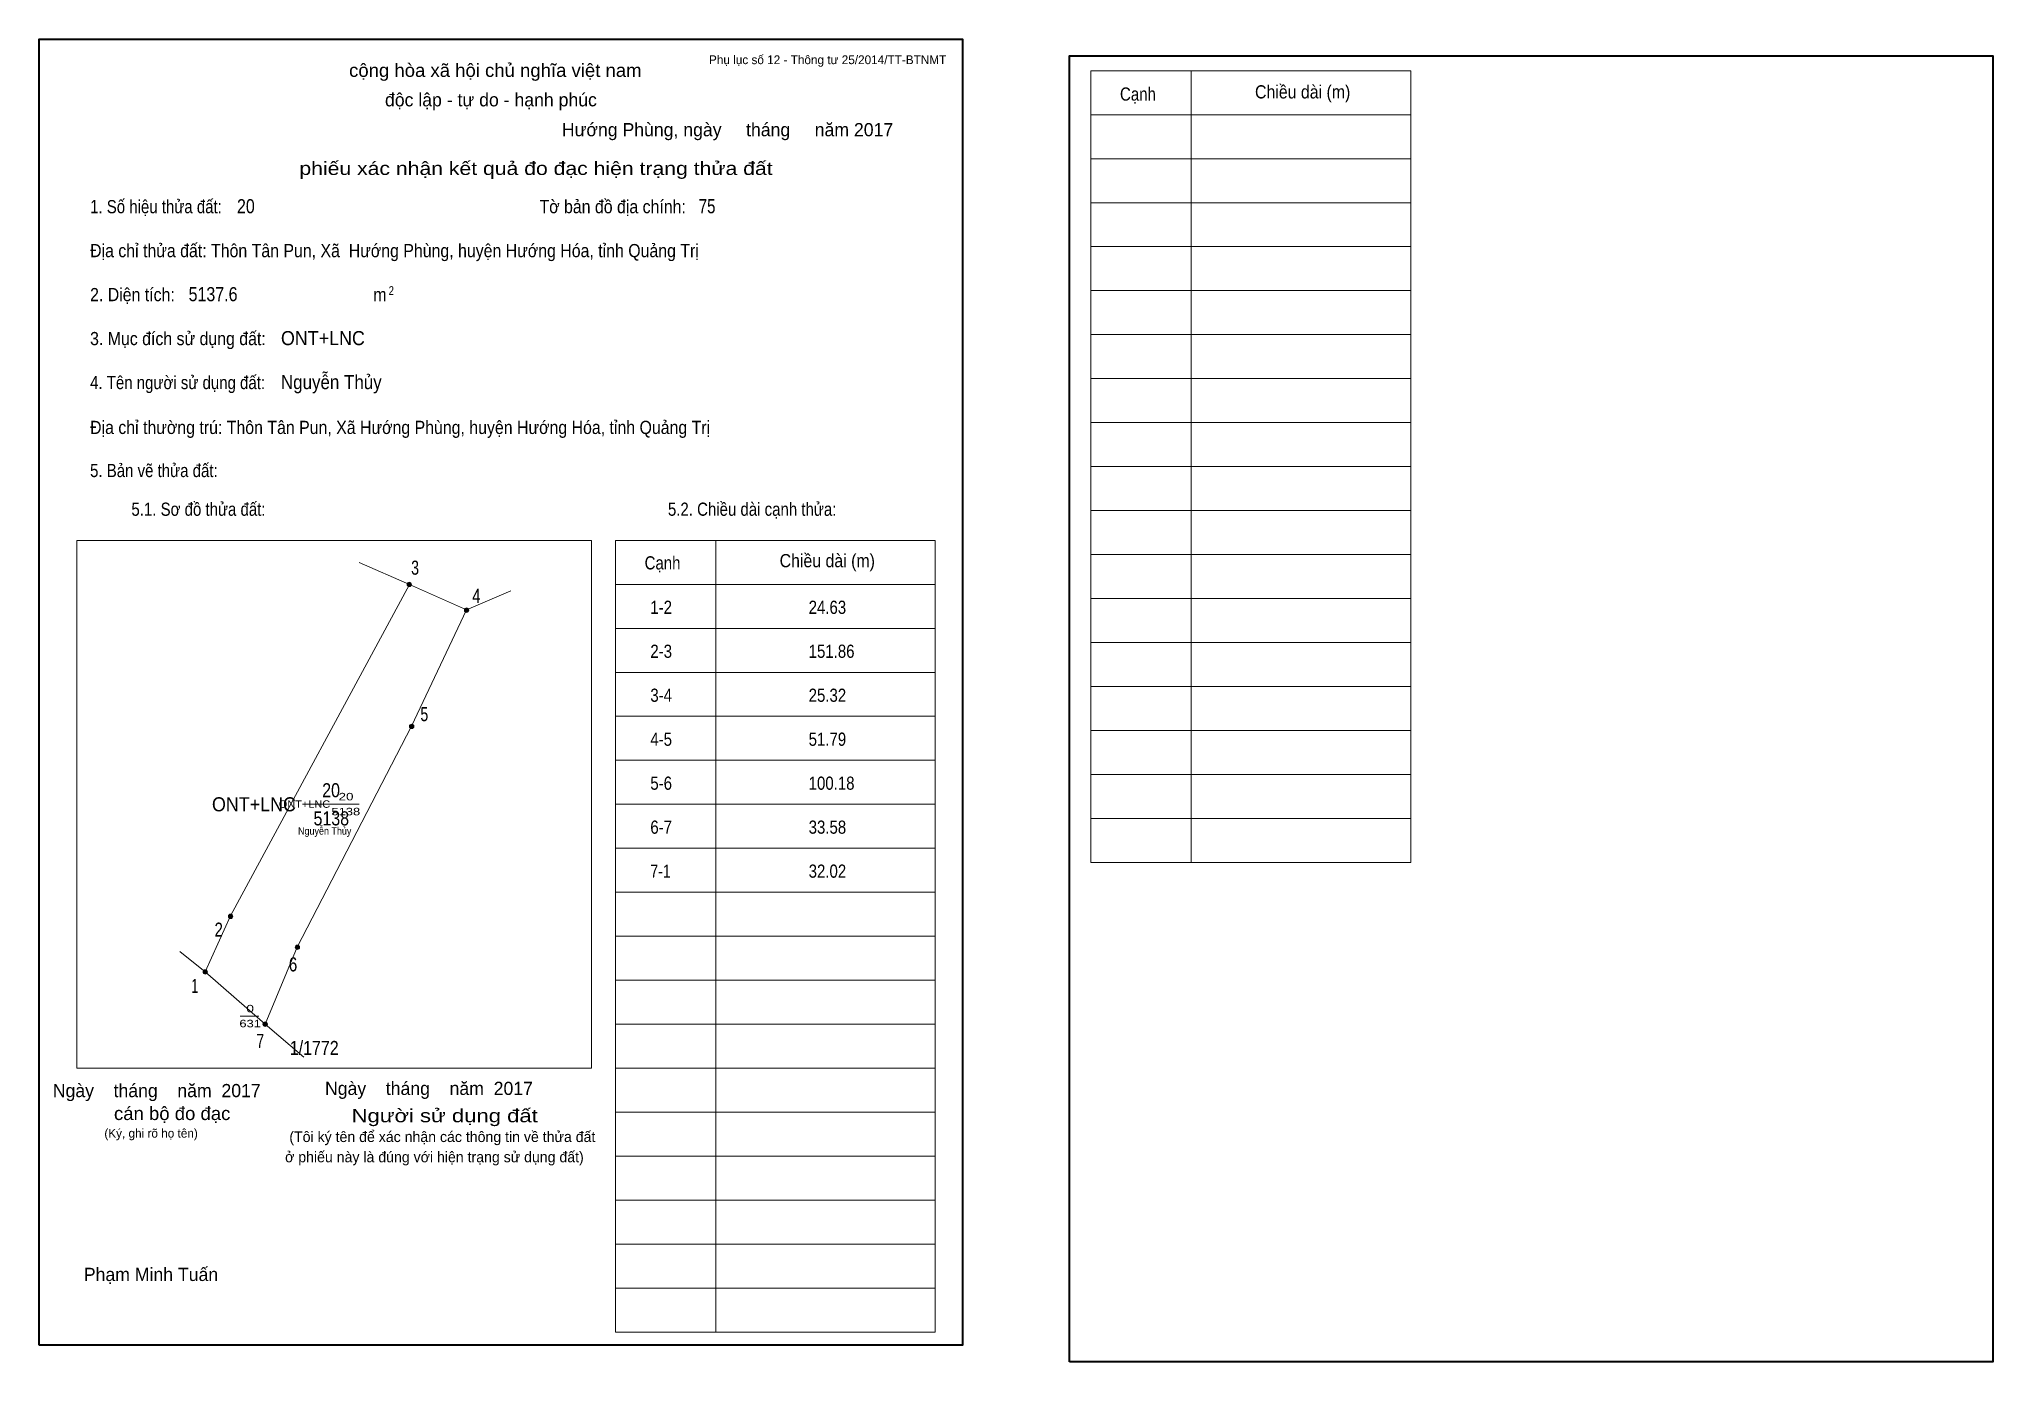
# Model space of a CAD drawing. Header units: centimetres. Extents: x 0 to 44.4, y -0.4 to 29.7.
import ezdxf
from ezdxf.enums import TextEntityAlignment as Align

# ---------------------------------------------------------------- set-up
doc = ezdxf.new("R2010")
doc.units = ezdxf.units.CM
doc.header["$LTSCALE"] = 0.12
for name, color, linetype, lineweight in [('13', 7, 'Continuous', 13), ('32', 7, 'Continuous', 13), ('33', 7, 'Continuous', 13), ('6', 7, 'Continuous', 13), ('63', 7, 'Continuous', 13)]:
    doc.layers.add(name, color=color, linetype=linetype, lineweight=lineweight)
for name, color, linetype in [('2', 7, 'Continuous'), ('30', 7, 'Continuous'), ('34', 7, 'Continuous')]:
    doc.layers.add(name, color=color, linetype=linetype)

msp = doc.modelspace()

# ---------------------------------------------------------------- hatches: boundary and pattern name
at = {"layer": '32'}
for points in [[(8.4686, 17.3003, 1), (8.3686, 17.3003, 1)], [(9.7721, 16.7138, 1), (9.6721, 16.7138, 1)], [(8.5228, 14.0708, 1), (8.4228, 14.0708, 1)], [(4.4054, 9.7519, 1), (4.3054, 9.7519, 1)], [(5.9239, 9.0485, 1), (5.8239, 9.0485, 1)], [(3.8279, 8.4874, 1), (3.7279, 8.4874, 1)], [(5.1912, 7.3003, 1), (5.0912, 7.3003, 1)]]:
    msp.add_hatch(color=256, dxfattribs=at).paths.add_polyline_path(points)

# ---------------------------------------------------------------- linework, layer by layer
at = {"layer": '13'}
for p, q in [((6.68, 12.3), (7.26, 12.3)), ((4.57, 7.48), (5, 7.48))]:
    msp.add_line(p, q, dxfattribs=at)
at = {"layer": '32'}
for centre in [(8.4186, 17.3003), (9.7221, 16.7138), (8.4728, 14.0708), (4.3554, 9.7519), (5.8739, 9.0485), (3.7779, 8.4874), (5.1412, 7.3003)]:
    msp.add_circle(centre, 0.05, dxfattribs=at)
at = {"layer": '33'}
msp.add_line((6, 12.3), (7.28, 12.3), dxfattribs=at)
at = {"layer": '6'}
for p, q in [((7.28, 17.8), (8.42, 17.3)), ((4.35, 9.76), (8.42, 17.3)), ((10.73, 17.15), (9.72, 16.72)), ((8.47, 14.08), (5.87, 9.05)), ((4.35, 9.76), (3.78, 8.49)), ((3.78, 8.49), (3.2, 8.95)), ((5.87, 9.05), (5.14, 7.3)), ((5.14, 7.3), (3.78, 8.49)), ((5.14, 7.3), (6.02, 6.55))]:
    msp.add_line(p, q, dxfattribs=at)
msp.add_lwpolyline([(8.42, 17.3), (9.72, 16.72), (8.47, 14.08)], dxfattribs=at)
at = {"layer": '63'}
for p, q in [((23.92, 28.98), (31.19, 28.98)), ((23.92, 10.98), (23.92, 28.98)), ((26.2, 10.98), (26.2, 28.98)), ((31.19, 10.98), (31.19, 28.98)), ((23.92, 27.98), (31.19, 27.98)), ((23.92, 26.98), (31.19, 26.98)), ((23.92, 25.98), (31.19, 25.98)), ((23.92, 24.98), (31.19, 24.98)), ((23.92, 23.98), (31.19, 23.98)), ((23.92, 22.98), (31.19, 22.98)), ((23.92, 21.98), (31.19, 21.98)), ((23.92, 20.98), (31.19, 20.98)), ((23.92, 19.98), (31.19, 19.98)), ((23.92, 18.98), (31.19, 18.98)), ((0.86, 18.3), (12.56, 18.3)), ((0.86, 6.3), (0.86, 18.3)), ((12.56, 6.3), (12.56, 18.3)), ((13.11, 18.3), (20.38, 18.3)), ((13.11, 0.3), (13.11, 18.3)), ((15.39, 0.3), (15.39, 18.3)), ((20.38, 0.3), (20.38, 18.3)), ((23.92, 17.98), (31.19, 17.98)), ((13.11, 17.3), (20.38, 17.3)), ((23.92, 16.98), (31.19, 16.98)), ((13.11, 16.3), (20.38, 16.3)), ((23.92, 15.98), (31.19, 15.98)), ((13.11, 15.3), (20.38, 15.3)), ((23.92, 14.98), (31.19, 14.98)), ((13.11, 14.3), (20.38, 14.3)), ((23.92, 13.98), (31.19, 13.98)), ((13.11, 13.3), (20.38, 13.3)), ((23.92, 12.98), (31.19, 12.98)), ((13.11, 12.3), (20.38, 12.3)), ((23.92, 11.98), (31.19, 11.98)), ((13.11, 11.3), (20.38, 11.3)), ((23.92, 10.98), (31.19, 10.98)), ((13.11, 10.3), (20.38, 10.3)), ((13.11, 9.3), (20.38, 9.3)), ((13.11, 8.3), (20.38, 8.3)), ((13.11, 7.3), (20.38, 7.3)), ((0.86, 6.3), (12.56, 6.3)), ((13.11, 6.3), (20.38, 6.3)), ((13.11, 5.3), (20.38, 5.3)), ((13.11, 4.3), (20.38, 4.3)), ((13.11, 3.3), (20.38, 3.3)), ((13.11, 2.3), (20.38, 2.3)), ((13.11, 1.3), (20.38, 1.3)), ((13.11, 0.3), (20.38, 0.3))]:
    msp.add_line(p, q, dxfattribs=at)
at = {"layer": '63', "lineweight": 35}
for points in [[(0, 0), (0, 29.7), (21, 29.7), (21, 0)], [(23.43, -0.38), (23.43, 29.32), (44.43, 29.32), (44.43, -0.38)]]:
    msp.add_lwpolyline(points, close=True, dxfattribs=at)

# ---------------------------------------------------------------- texts
at = {"layer": '13'}
for s, width, p in [('20', 1.35, (6.98, 12.39)), ('5138', 1.3, (6.975, 12.05)), ('0', 1.4, (4.8, 7.57)), ('631', 1.3, (4.8, 7.23))]:
    msp.add_text(s, height=0.1693, dxfattribs=dict(at, width=width)).set_placement(p, align=Align.CENTER)
at = {"layer": '13', "width": 1.1}
msp.add_text('ONT+LNC', height=0.1693, dxfattribs=at).set_placement((6.62, 12.22), align=Align.RIGHT)
at = {"layer": '2', "width": 0.9}
msp.add_text('Nguyễn Thủy', height=0.1693, dxfattribs=at).set_placement((6.495, 11.61), align=Align.CENTER)
at = {"layer": '30'}
for s, height, width, p in [('1-2', 0.3, 0.85, (13.9, 16.63)), ('24.63', 0.3, 0.85, (17.5, 16.63)), ('2-3', 0.3, 0.85, (13.9, 15.63)), ('151.86', 0.3, 0.85, (17.5, 15.63)), ('3-4', 0.3, 0.85, (13.9, 14.63)), ('25.32', 0.3, 0.85, (17.5, 14.63)), ('4-5', 0.3, 0.85, (13.9, 13.63)), ('51.79', 0.3, 0.85, (17.5, 13.63)), ('5-6', 0.3, 0.85, (13.9, 12.63)), ('100.18', 0.3, 0.85, (17.5, 12.63)), ('6-7', 0.3, 0.85, (13.9, 11.63)), ('33.58', 0.3, 0.85, (17.5, 11.63)), ('7-1', 0.3, 0.8, (13.9, 10.63)), ('32.02', 0.3, 0.85, (17.5, 10.63)), ('1/1772', 0.32, 0.85, (5.7, 6.6))]:
    msp.add_text(s, height=height, dxfattribs=dict(at, width=width)).set_placement(p)
at = {"layer": '32'}
for s, width, p in [('3', 0.75, (8.55, 17.52)), ('4', 0.8, (9.945, 16.88)), ('5', 0.75, (8.76, 14.19)), ('2', 0.8, (4.085, 9.29)), ('6', 0.8, (5.775, 8.5)), ('1', 0.65, (3.54, 8.01)), ('7', 0.75, (5.03, 6.76))]:
    msp.add_text(s, height=0.32, dxfattribs=dict(at, width=width)).set_placement(p, align=Align.CENTER)
at = {"layer": '33', "width": 0.95}
msp.add_text('ONT+LNC', height=0.32, dxfattribs=at).set_placement((5.84, 12.14), align=Align.RIGHT)
at = {"layer": '33', "width": 0.85}
for s, p in [('20', (6.64, 12.46)), ('5138', (6.645, 11.82))]:
    msp.add_text(s, height=0.32, dxfattribs=at).set_placement(p, align=Align.CENTER)
at = {"layer": '34'}
for s, width, p in [('20', 0.85, (4.5, 25.74)), ('75', 0.8, (15, 25.74)), ('5137.6', 0.85, (3.4, 23.74)), ('ONT+LNC', 0.95, (5.5, 22.74)), ('Nguyễn Thủy', 0.9, (5.5, 21.74))]:
    msp.add_text(s, height=0.32, dxfattribs=dict(at, width=width)).set_placement(p)
at = {"layer": '63'}
for s, height, p in [('Phụ lục số 12 - Thông tư 25/2014/TT-BTNMT', 0.2, (20.63, 29.13)), ('Ngày    tháng    năm  2017', 0.3, (5.04, 5.64)), ('Ngày    tháng    năm  2017', 0.3, (11.23, 5.69)), ('(Ký, ghi rõ họ tên)', 0.2, (3.61, 4.72))]:
    msp.add_text(s, height=height, dxfattribs=at).set_placement(p, align=Align.RIGHT)
at = {"layer": '63', "width": 1.05}
msp.add_text('cộng hòa xã hội chủ nghĩa việt nam', height=0.3, dxfattribs=at).set_placement((10.375, 28.84), align=Align.CENTER)
at = {"layer": '63'}
for s, height, p in [('độc lập - tự do - hạnh phúc', 0.3, (10.275, 28.17)), ('Hướng Phùng, ngày     tháng     năm 2017', 0.3, (15.655, 27.49)), ('(Tôi ký tên để xác nhận các thông tin về thửa đất ', 0.24, (9.215, 4.62)), ('ở phiếu này là đúng với hiện trạng sử dụng đất)', 0.24, (8.99, 4.16)), ('Phạm Minh Tuấn', 0.3, (2.545, 1.46))]:
    msp.add_text(s, height=height, dxfattribs=at).set_placement(p, align=Align.CENTER)
for s, height, width, p in [('Cạnh', 0.3, 0.85, (24.58, 28.3)), ('Chiều dài (m)', 0.3, 0.9, (27.65, 28.35)), ('1. Số hiệu thửa đất:', 0.3, 0.85, (1.16, 25.74)), ('Tờ bản đồ địa chính:', 0.3, 0.9, (11.38, 25.74)), ('Địa chỉ thửa đất: Thôn Tân Pun, Xã  Hướng Phùng, huyện Hướng Hóa, tỉnh Quảng Trị', 0.3, 0.9, (1.16, 24.74)), ('2. Diện tích:', 0.3, 0.9, (1.16, 23.74)), ('2', 0.2, 0.8, (7.95, 23.88)), ('m', 0.3, 0.9, (7.6, 23.74)), ('3. Mục đích sử dụng đất:', 0.3, 0.9, (1.16, 22.74)), ('4. Tên người sử dụng đất:', 0.3, 0.85, (1.16, 21.74)), ('Địa chỉ thường trú: Thôn Tân Pun, Xã Hướng Phùng, huyện Hướng Hóa, tỉnh Quảng Trị', 0.3, 0.9, (1.16, 20.72)), ('5. Bản vẽ thửa đất:', 0.3, 0.85, (1.16, 19.74)), ('5.1. Sơ đồ thửa đất:', 0.3, 0.85, (2.1, 18.86)), ('5.2. Chiều dài cạnh thửa:', 0.3, 0.85, (14.3, 18.86)), ('Cạnh', 0.3, 0.85, (13.77, 17.64)), ('Chiều dài (m)', 0.3, 0.9, (16.84, 17.69))]:
    msp.add_text(s, height=height, dxfattribs=dict(at, width=width)).set_placement(p)
for s, width, p in [('phiếu xác nhận kết quả đo đạc hiện trạng thửa đất', 1.2, (16.68, 26.61)), ('cán bộ đo đạc', 1.05, (4.35, 5.12)), ('Người sử dụng đất', 1.25, (11.34, 5.07))]:
    msp.add_text(s, height=0.3, dxfattribs=dict(at, width=width)).set_placement(p, align=Align.RIGHT)

doc.saveas('drawing.dxf')
